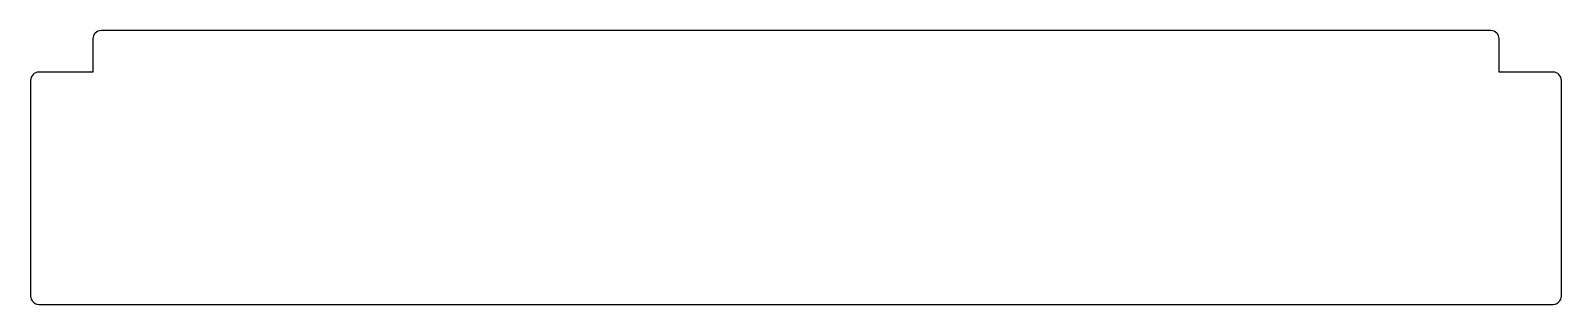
# Model space of a CAD drawing. Header units: millimetres. Extents: x 0 to 369, y 0 to 66.
import ezdxf

# ---------------------------------------------------------------- set-up
doc = ezdxf.new("R2010")
doc.units = ezdxf.units.MM

msp = doc.modelspace()

# ---------------------------------------------------------------- linework, layer by layer
at = {"color": 7, "linetype": 'Continuous', "lineweight": 25}
for p, q in [((15, 64), (15, 56)), ((352, 66), (17, 66)), ((354, 56), (354, 64)), ((15, 56), (2, 56)), ((367, 56), (354, 56)), ((0, 54), (0, 2)), ((369, 2), (369, 54)), ((2, 0), (367, 0))]:
    msp.add_line(p, q, dxfattribs=at)
for centre, start, end in [((17, 64), 90, 180), ((352, 64), 0, 90), ((2, 54), 90, 180), ((367, 54), 0, 90), ((2, 2), 180, 270), ((367, 2), 270, 0)]:
    msp.add_arc(centre, 2, start, end, dxfattribs=at)

doc.saveas('drawing.dxf')
